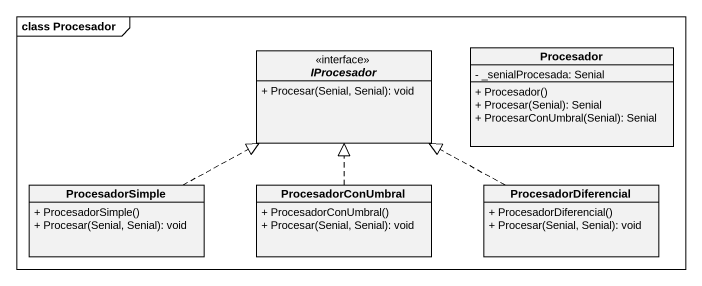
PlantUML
@startuml
mainframe class Procesador
hide circle
hide empty members
skinparam classAttributeIconSize 0
interface IProcesador {
  + Procesar(Senial, Senial): void
}
class Procesador {
  - _senialProcesada: Senial
  + Procesador()
  + Procesar(Senial): Senial
  + ProcesarConUmbral(Senial): Senial
}
class ProcesadorSimple {
  + ProcesadorSimple()
  + Procesar(Senial, Senial): void
}
class ProcesadorConUmbral {
  + ProcesadorConUmbral()
  + Procesar(Senial, Senial): void
}
class ProcesadorDiferencial {
  + ProcesadorDiferencial()
  + Procesar(Senial, Senial): void
}
ProcesadorSimple .right.|> IProcesador
ProcesadorConUmbral .up.|> IProcesador
ProcesadorDiferencial .left.|> IProcesador
@enduml
